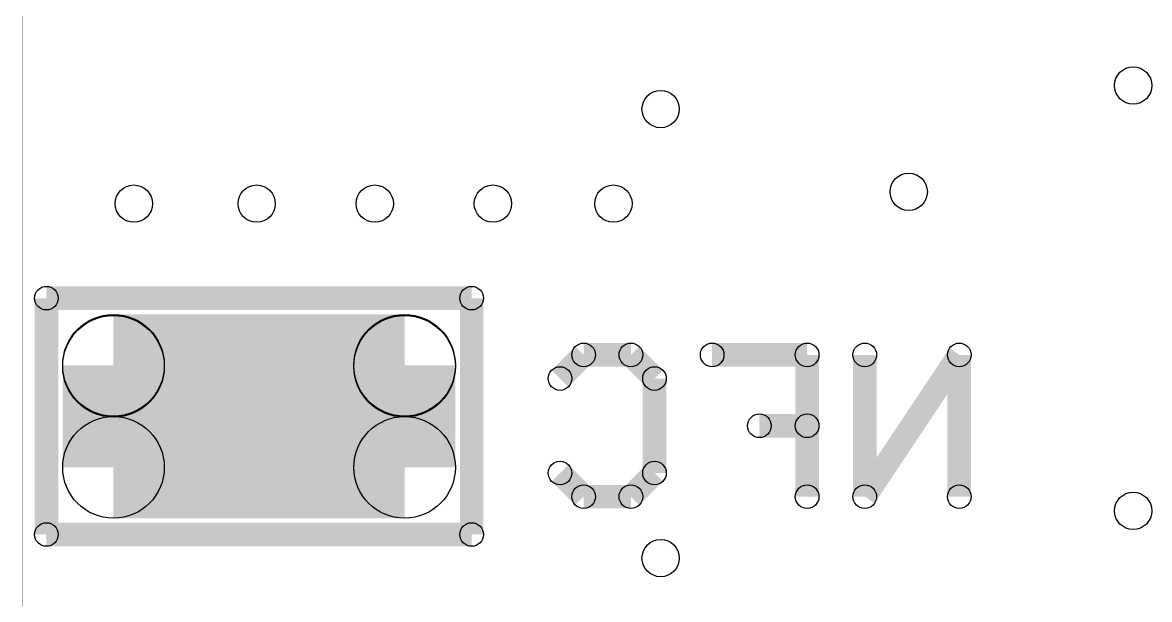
# Model space of a CAD drawing. Extents: x 0 to 26.8, y 0 to 19.7.
# Drawn here: x 5.84 to 11.9, y 5.38 to 8.48 of the extents above; entities that cross this region are included whole.
import ezdxf

# ---------------------------------------------------------------- set-up
doc = ezdxf.new("R2010")
doc.units = 0
doc.layers.get('0').update_dxf_attribs({"linetype": 'CONTINUOUS'})
for name, color, linetype in [('SEEEDSTUDIOXIAONRF52840V1_1_GBO', 7, 'CONTINUOUS'), ('SEEEDSTUDIOXIAONRF52840V1_1_GBS', 6, 'CONTINUOUS'), ('SEEEDSTUDIOXIAONRF52840V1_1_TXT', 12, 'CONTINUOUS')]:
    doc.layers.add(name, color=color, linetype=linetype)

# ---------------------------------------------------------------- blocks, each defined once
blk = doc.blocks.new('ROUND_3')
blk.add_circle((0, 0), 0.0635)
blk = doc.blocks.new('ROUND_21')
blk.add_circle((0, 0), 0.2731)
blk = doc.blocks.new('ROUND_85')
blk.add_circle((0, 0), 0.1003)

msp = doc.modelspace()

# ---------------------------------------------------------------- linework, layer by layer
at = {"layer": 'SEEEDSTUDIOXIAONRF52840V1_1_GBO'}
for points, const_width in [([(5.842, 17.1577), (5.842, 3.1877)], 0.00254), ([(8.255, 6.9977), (5.969, 6.9977)], 0.127), ([(5.969, 6.9977), (5.969, 5.7277)], 0.127), ([(8.255, 5.7277), (8.255, 6.9977)], 0.127), ([(8.85698, 6.6929), (8.72998, 6.5659)], 0.127), ([(9.11098, 6.6929), (8.85698, 6.6929)], 0.127), ([(9.23798, 6.5659), (9.11098, 6.6929)], 0.127), ([(10.0584, 6.6929), (9.54786, 6.6929)], 0.127), ([(10.0584, 5.9309), (10.0584, 6.6929)], 0.127), ([(10.87628, 6.6929), (10.36828, 5.9309)], 0.127), ([(10.36828, 5.9309), (10.36828, 6.6929)], 0.127), ([(10.87628, 5.9309), (10.87628, 6.6929)], 0.127), ([(9.23798, 6.5659), (9.23798, 6.0579)], 0.127), ([(9.80186, 6.3119), (10.0584, 6.3119)], 0.127), ([(8.85698, 5.9309), (8.72998, 6.0579)], 0.127), ([(9.23798, 6.0579), (9.11098, 5.9309)], 0.127), ([(9.11098, 5.9309), (8.85698, 5.9309)], 0.127), ([(5.969, 5.7277), (8.255, 5.7277)], 0.127)]:
    msp.add_lwpolyline(points, dxfattribs=dict(at, const_width=const_width))
at = {"layer": 'SEEEDSTUDIOXIAONRF52840V1_1_GBS'}
for points, const_width in [([(5.842, 17.1577), (5.842, 3.1877)], 0.00254), ([(6.32968, 6.08838), (6.32968, 6.63702)], 0.5461), ([(6.32968, 6.63702), (7.89432, 6.63702)], 0.5461), ([(7.89432, 6.63702), (7.89432, 6.08838)], 0.5461), ([(7.89432, 6.63194), (6.32968, 6.63194)], 0.5461), ([(7.89432, 6.08838), (6.32968, 6.08838)], 0.5461)]:
    msp.add_lwpolyline(points, dxfattribs=dict(at, const_width=const_width))

# ---------------------------------------------------------------- block references
at = {"layer": 'SEEEDSTUDIOXIAONRF52840V1_1_GBO'}
for p in [(5.969, 6.9977), (8.255, 6.9977), (8.85698, 6.6929), (9.11098, 6.6929), (9.54786, 6.6929), (10.0584, 6.6929), (10.0584, 6.6929), (10.36828, 6.6929), (10.87628, 6.6929), (8.72998, 6.5659), (9.23798, 6.5659), (9.23798, 6.5659), (9.80186, 6.3119), (10.0584, 6.3119), (8.72998, 6.0579), (9.23798, 6.0579), (8.85698, 5.9309), (9.11098, 5.9309), (10.0584, 5.9309), (10.36828, 5.9309), (10.87628, 5.9309), (5.969, 5.7277), (8.255, 5.7277), (8.255, 5.7277)]:
    msp.add_blockref('ROUND_3', p, dxfattribs=at)
at = {"layer": 'SEEEDSTUDIOXIAONRF52840V1_1_GBS'}
for p in [(6.32968, 6.63702), (7.89432, 6.63702), (6.32968, 6.63194), (7.89432, 6.63194), (6.32968, 6.08838), (7.89432, 6.08838), (7.89432, 6.08838)]:
    msp.add_blockref('ROUND_21', p, dxfattribs=at)
at = {"layer": 'SEEEDSTUDIOXIAONRF52840V1_1_TXT'}
for p in [(11.811, 8.1407), (9.271, 8.0137), (10.6045, 7.5692), (6.4389, 7.5057), (7.0993, 7.5057), (7.7343, 7.5057), (8.3693, 7.5057), (9.017, 7.5057), (11.811, 5.8547), (9.271, 5.6007)]:
    msp.add_blockref('ROUND_85', p, dxfattribs=at)

doc.saveas('drawing.dxf')
